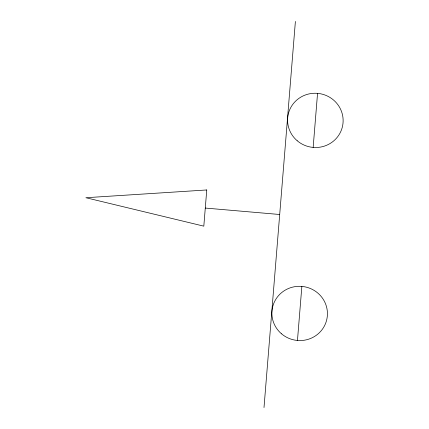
<?xml version="1.0" encoding="UTF-8"?>
<svg xmlns="http://www.w3.org/2000/svg" width="429" height="429" viewBox="0 0 429 429"><rect width="100%" height="100%" fill="white"/><g stroke="black" fill="none" stroke-linecap="round" stroke-linejoin="round"><path stroke-width="0.64" d="M264.001 407.55L295.393 21.45M297.463 340.46L301.855 286.406M313.159 147.41L317.551 93.356M205.287 208.06L279.697 214.5M206.757 189.961L203.813 226.158L85.88 197.721L206.757 189.961M297.2 140.75A27.799 27.107 10.8 0 0 342.637 125.724A27.799 27.107 10.8 0 0 306.231 94.675A27.799 27.107 10.8 0 0 297.2 140.75M281.504 333.8A27.799 27.107 10.8 0 0 326.941 318.774A27.799 27.107 10.8 0 0 290.535 287.725A27.799 27.107 10.8 0 0 281.504 333.8"/></g></svg>
